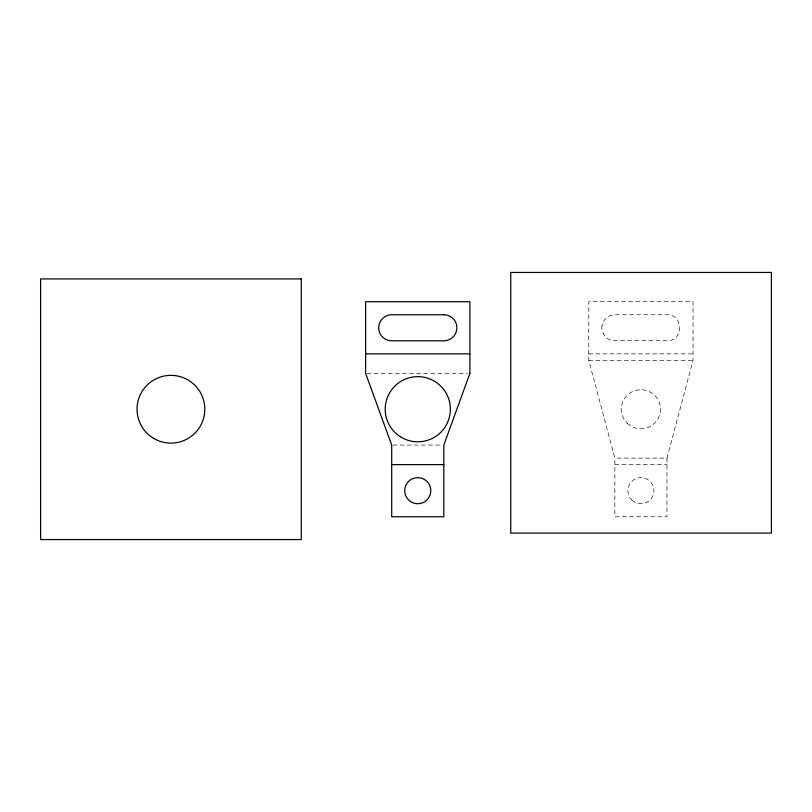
<?xml version="1.0" encoding="UTF-8"?>
<svg xmlns="http://www.w3.org/2000/svg" width="812" height="812" viewBox="0 0 812 812"><rect width="100%" height="100%" fill="white"/><g stroke="black" fill="none" stroke-linecap="round" stroke-linejoin="round"><path stroke-width="0.61" stroke-dasharray="4.06 3.04" d="M666.977 458.11L693.042 360.366L693.042 301.719L588.781 301.719L588.781 360.366L614.846 458.11L614.846 516.757L666.977 516.757L666.977 458.11L614.846 458.11M588.781 353.849L693.042 353.849M588.781 360.366L693.042 360.366M366.892 373.398L467.387 373.398M392.947 445.077L442.591 445.077M614.846 464.626L666.977 464.626M602.037 325.389C600.718 332.24 605.59 339.355 612.461 340.593L666.977 340.735C683.257 341.558 683.998 314.975 667.697 314.772L613.842 314.782C608.097 315.259 603.123 319.735 602.037 325.389M627.199 423.184A19.549 19.549 0 0 0 659.831 414.15A19.549 19.549 0 0 0 635.705 390.41A19.549 19.549 0 0 0 627.199 423.184M631.939 500.141A13.033 13.033 0 0 0 653.579 493.737A13.033 13.033 0 0 0 637.217 478.187A13.033 13.033 0 0 0 631.939 500.141"/><path stroke-width="1.22" d="M365.633 353.849L469.894 353.849M391.699 464.626L443.829 464.626M469.894 373.398L443.829 445.077L443.829 516.757L391.699 516.757L391.699 445.077L365.633 373.398L365.633 301.719L469.894 301.719L469.894 373.398M771.4 272.436L510.748 272.436L510.748 533.088L771.4 533.088L771.4 272.436M301.252 278.912L40.6 278.912L40.6 539.564L301.252 539.564L301.252 278.912M443.778 314.751L391.414 314.751A13.033 13.033 0 0 0 378.676 328.068A13.033 13.033 0 0 0 391.993 340.807L443.89 340.817A13.033 13.033 0 0 0 456.862 327.723A13.033 13.033 0 0 0 443.778 314.751M410.567 501.552A13.033 13.033 0 0 0 430.776 491.483A13.033 13.033 0 0 0 411.958 479.019A13.033 13.033 0 0 0 410.567 501.552M401.219 437.282A32.581 32.581 0 0 0 450.366 409.532A32.581 32.581 0 0 0 401.767 380.848A32.581 32.581 0 0 0 401.219 437.282M153.498 438.297A33.881 33.881 0 0 0 204.807 409.796A33.881 33.881 0 0 0 154.473 379.61A33.881 33.881 0 0 0 153.498 438.297"/></g></svg>
